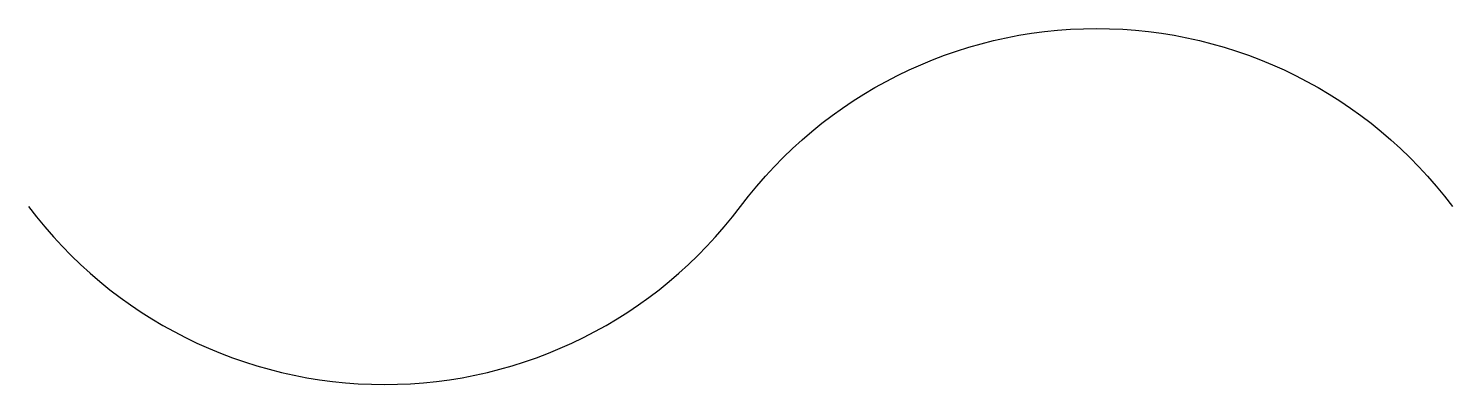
# Model space of a CAD drawing. Header units: millimetres. Extents: x 0 to 2, y -0.25 to 0.25.
import ezdxf

# ---------------------------------------------------------------- set-up
doc = ezdxf.new("R2010")
doc.units = ezdxf.units.MM
doc.header["$MEASUREMENT"] = 0

# ---------------------------------------------------------------- blocks, each defined once
blk = doc.blocks.new('Anno_Break_Curve')
blk.add_lwpolyline([(0, 0, 0.5), (1, 0, -0.5), (2, 0)], format="xyb")

msp = doc.modelspace()

# ---------------------------------------------------------------- block references
msp.add_blockref('Anno_Break_Curve', (0, 0))
msp.add_blockref('Anno_Break_Curve', (0, 0))

doc.saveas('drawing.dxf')
